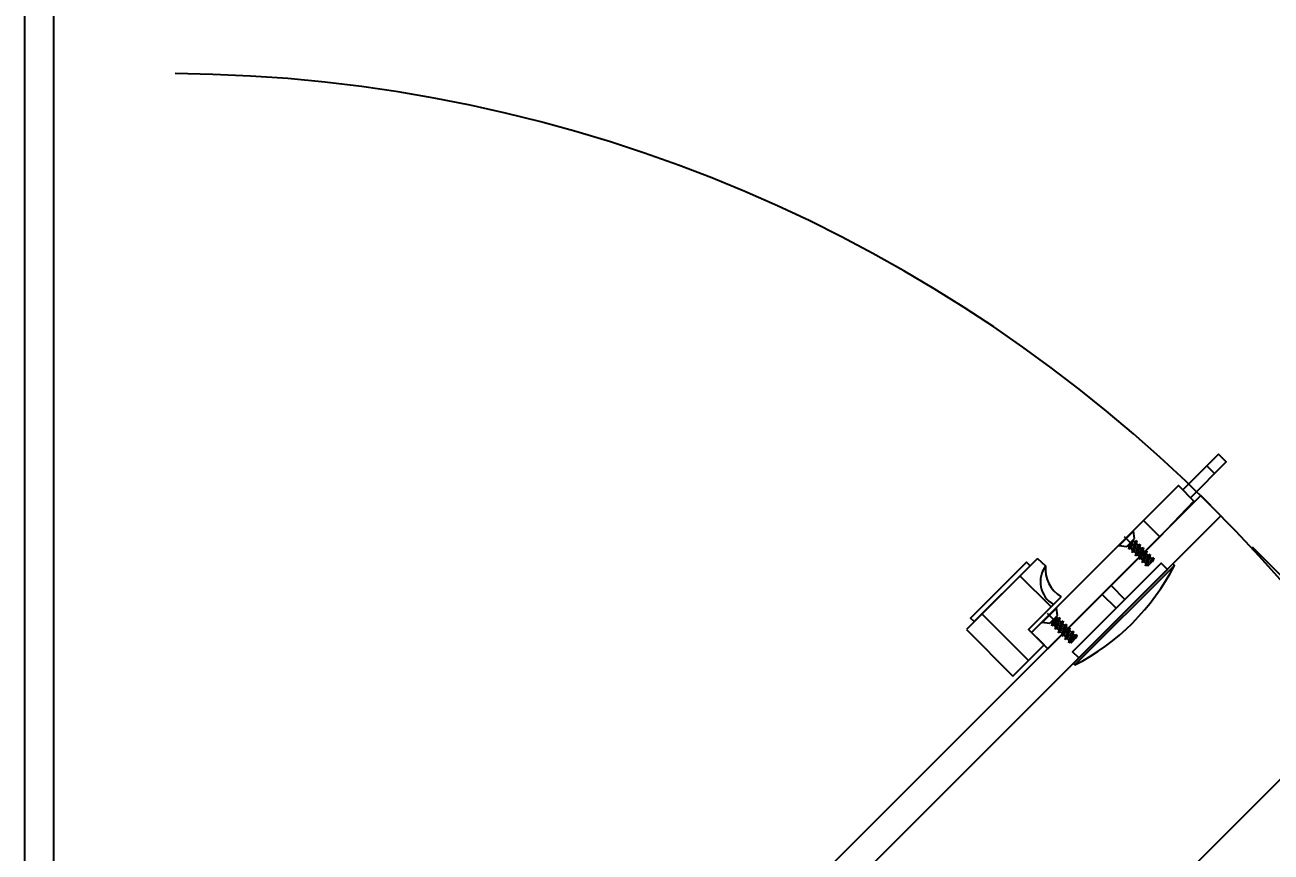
# Model space of a CAD drawing. Header units: inches. Extents: x 129892 to 140765, y 18172 to 24435.
# Drawn here: x 136307 to 136874, y 22865 to 23241 of the extents above; entities that cross this region are included whole.
import ezdxf

# ---------------------------------------------------------------- set-up
doc = ezdxf.new("R2010")
doc.units = ezdxf.units.IN
doc.header["$MEASUREMENT"] = 0
doc.header["$PDMODE"] = 66
doc.layers.add('01', color=7, linetype='Continuous')
doc.styles.add('EXCELSIOR', font='dim.shx', dxfattribs={"height": 45})
doc.dimstyles.new('EXCELSIOR', dxfattribs={"dimtxt": 50, "dimasz": 15, "dimexe": 20, "dimexo": 20, "dimgap": 10, "dimtad": 1, "dimdec": 0, "dimtxsty": 'EXCELSIOR', "dimblk": 'OBLIQUE', "dimcen": 2.5, "dimclrd": 1, "dimclre": 1, "dimclrt": 1, "dimadec": 0, "dimazin": 0, "dimtfac": 1, "dimtdec": 0, "dimtofl": 0, "dimtmove": 0, "dimatfit": 3, "dimfxl": 0, "dimlwd": 25, "dimarcsym": 0})

# ---------------------------------------------------------------- blocks, each defined once
blk = doc.blocks.new('_OBLIQUE')
at = {"color": 0, "linetype": 'ByBlock'}
blk.add_line((-0.5, -0.5), (0.5, 0.5), dxfattribs=at)
blk = doc.blocks.new('*D170')
at = {"color": 1, "lineweight": -2}
for p, q in [((136865.13, 23003.96), (136938.6, 22930.49)), ((136394.91, 22533.73), (136468.38, 22460.26))]:
    blk.add_line(p, q, dxfattribs=at)
at = {"color": 1, "lineweight": 25}
blk.add_line((136454.23, 22474.4), (136924.46, 22944.63), dxfattribs=at)
at = {"layer": 'Defpoints', "color": 0}
for p in [(136850.99, 23018.1), (136924.46, 22944.63), (136380.77, 22547.87)]:
    blk.add_point(p, dxfattribs=at)
at = {"color": 1, "lineweight": 25, "xscale": 15, "yscale": 15, "zscale": 15}
for p, rotation in [((136924.46, 22944.63), 44.99999999955784), ((136454.23, 22474.4), 224.9999999995578)]:
    blk.add_blockref('_OBLIQUE', p, dxfattribs=dict(at, rotation=rotation))
at = {"color": 1, "insert": (136666.37, 22732.5), "char_height": 45, "attachment_point": 5, "rotation": 45, "style": 'EXCELSIOR'}
blk.add_mtext('665', dxfattribs=at)
blk = doc.blocks.new('A$C4FBA4292')
blk.add_lwpolyline([(2.99, 0.34), (2.99, 0.1, 0.414214), (3.09, 0), (6.25, 0, 0.414214), (6.35, 0.1), (6.35, 0.18)], format="xyb")
at = {"layer": '01'}
for p, q in [((0, 16), (9.34, 16)), ((0, 16), (0, 15.81)), ((0, 15.81), (9.34, 15.81)), ((2.08, 13.12), (0, 15.81)), ((2.08, 11.63), (4.55, 13.12)), ((5.61, 13.12), (2.08, 11.63)), ((2.08, 13.12), (7.26, 13.12)), ((2.08, 9.45), (6.35, 12.02)), ((7.26, 11.63), (2.08, 9.45)), ((2.99, 11.25), (2.08, 11.63)), ((2.99, 13.12), (2.99, 12.18)), ((6.1, 13.12), (2.99, 11.25)), ((7.26, 11.63), (2.99, 9.07)), ((6.35, 12.02), (6.35, 13.12)), ((7.26, 11.63), (6.35, 12.02)), ((7.26, 13.12), (9.34, 15.81)), ((9.34, 16), (9.34, 15.81)), ((2.08, 7.27), (6.35, 9.83)), ((7.26, 9.45), (2.08, 7.27)), ((2.99, 9.07), (2.08, 9.45)), ((2.08, 5.09), (6.35, 7.65)), ((7.26, 7.27), (2.08, 5.09)), ((2.99, 6.89), (2.08, 7.27)), ((2.99, 11.25), (2.99, 10)), ((7.26, 9.45), (2.99, 6.89)), ((2.99, 9.07), (2.99, 7.82)), ((7.26, 7.27), (2.99, 4.7)), ((2.99, 6.89), (2.99, 5.64)), ((6.35, 9.83), (6.35, 11.08)), ((7.26, 9.45), (6.35, 9.83)), ((6.35, 7.65), (6.35, 8.9)), ((7.26, 7.27), (6.35, 7.65)), ((6.35, 5.47), (6.35, 6.72)), ((2.08, 2.91), (6.35, 5.47)), ((7.26, 5.09), (2.08, 2.91)), ((2.99, 4.7), (2.08, 5.09)), ((2.08, 0.72), (6.35, 3.29)), ((7.26, 2.91), (2.08, 0.72)), ((2.99, 2.52), (2.08, 2.91)), ((2.99, 0.34), (2.08, 0.72)), ((7.26, 5.09), (2.99, 2.52)), ((2.99, 4.7), (2.99, 3.45)), ((7.26, 2.91), (2.99, 0.34)), ((2.99, 2.52), (2.99, 1.27)), ((4.5, 0), (6.35, 1.11)), ((7.26, 0.72), (5.54, 0)), ((7.26, 0.72), (6.05, 0)), ((7.26, 5.09), (6.35, 5.47)), ((6.35, 3.29), (6.35, 4.54)), ((7.26, 2.91), (6.35, 3.29)), ((6.35, 1.11), (6.35, 2.36)), ((7.26, 0.72), (6.35, 1.11))]:
    blk.add_line(p, q, dxfattribs=at)
blk = doc.blocks.new('A$C454F49C2')
for points in [[(41, 50.83), (5, 50.83), (5, 53.13), (41, 53.13), (41, 50.83)], [(45.75, 50.83), (0, 50.83)], [(0, 50.83), (0, 20.83)], [(45.75, 50.83), (46, 45.83)], [(0, 20.83), (20.03, 20.83), (20.03, 30.83), (41.03, 30.83)], [(92.03, 18.33), (20.03, 18.33), (20.03, 28.83), (92.03, 28.83)], [(92.03, 28.83), (114.53, 28.83), (114.53, 18.83)], [(92.03, 18.33), (114.53, 18.83)]]:
    blk.add_lwpolyline(points)
at = {"color": 252}
for points in [[(10.03, 50.83), (10.03, 20.83)], [(34.5, 30.83), (34.5, 50.83)], [(92.03, 18.33), (92.03, 28.83)], [(130.03, 26.08), (130.03, 21.08)]]:
    blk.add_lwpolyline(points, dxfattribs=at)
at = {"color": 3}
for points in [[(31.22, 13.58), (31.22, 29.8)], [(80.72, 13.58), (80.72, 29.8)]]:
    blk.add_lwpolyline(points, dxfattribs=at)
for points in [[(137.53, 26.08), (114.53, 26.08), (114.53, 21.08), (137.53, 21.08)], [(60.7, 9.44), (55, 9.44), (55, 18.33), (60.7, 18.33)], [(84.03, 5.44), (27.03, 5.44), (27.03, 9.44), (84.03, 9.44)], [(87.53, 5.44), (23.53, 5.44), (23.53, 4.44), (87.53, 4.44)]]:
    blk.add_lwpolyline(points, close=True)
at = {"color": 252}
blk.add_arc((47.86, 33.78), 12.19, 98.775, 194.0118, dxfattribs=at)
for centre, radius, start, end in [((55.25, 34.44), 14.67, 129.0785, 194.2685), ((55.53, 104.34), 104.9, 252.2387, 287.7613), ((55.53, 104.34), 104.9, 252.2387, 287.7613)]:
    blk.add_arc(centre, radius, start, end)
for p in [(26.55, 12.83), (76.05, 12.83)]:
    blk.add_blockref('A$C4FBA4292', p)

msp = doc.modelspace()

# ---------------------------------------------------------------- linework, layer by layer
for points in [[(136306.56, 24022.99), (136319.56, 24022.99), (136319.56, 22526.99), (136306.56, 22526.99)], [(136380.77, 22547.87), (136850.99, 23018.1), (136841.8, 23027.29), (136371.57, 22557.06)]]:
    msp.add_lwpolyline(points, close=True)
at = {"color": 252}
msp.add_arc((136369.99, 22544), 675.36, 0.69509, 89.57907, dxfattribs=at)

# ---------------------------------------------------------------- block references
at = {"rotation": 45}
msp.add_blockref('A$C454F49C2', (136771.02, 22930.44), dxfattribs=at)

# ---------------------------------------------------------------- dimensions: what is measured, and where the dimension line sits
dim = msp.add_linear_dim(base=(136924.46, 22944.63), p1=(136380.77, 22547.87), p2=(136850.99, 23018.1), angle=45, dimstyle='EXCELSIOR')
dim.commit()
dim.dimension.update_dxf_attribs({"geometry": '*D170', "text_midpoint": (136666.37, 22732.5)})

doc.saveas('drawing.dxf')
